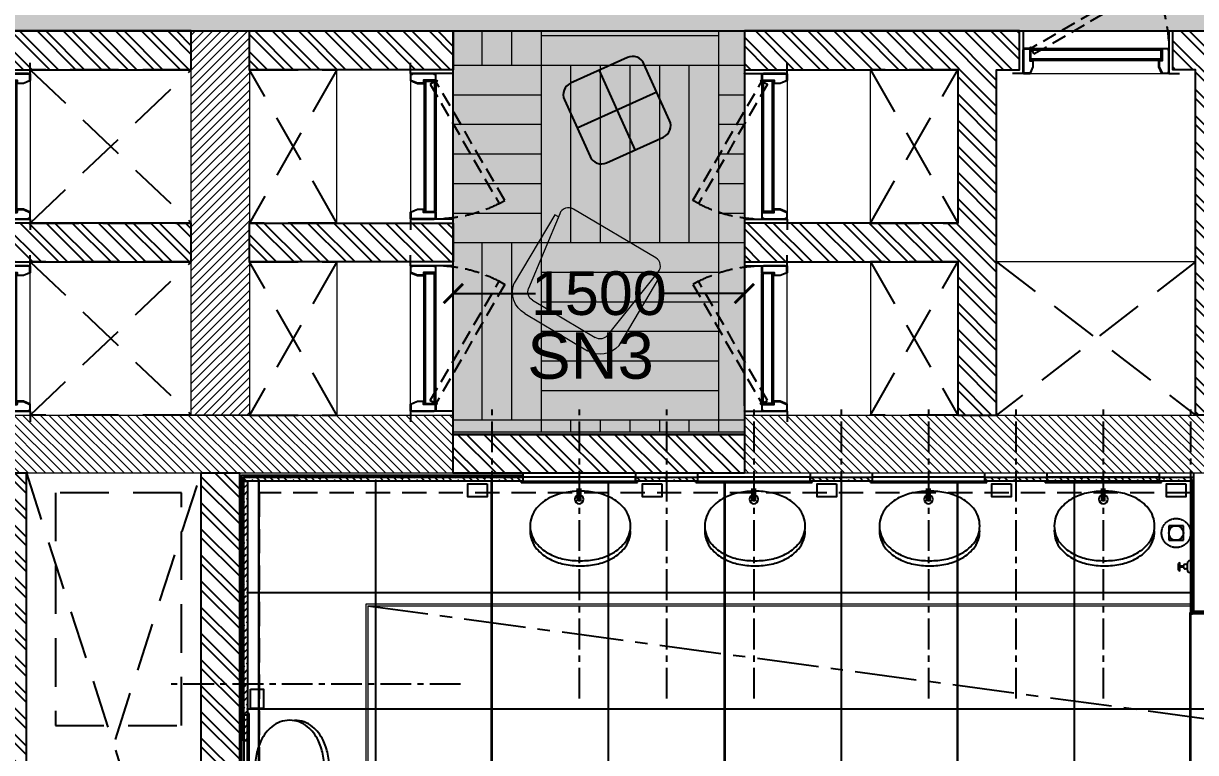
# Model space of a CAD drawing. Header units: millimetres. Extents: x 263321 to 2483465, y 33647 to 614421.
# Drawn here: x 2366257 to 2372297, y 405862 to 409621 of the extents above; entities that cross this region are included whole.
import ezdxf

# ---------------------------------------------------------------- set-up
doc = ezdxf.new("R2010")
doc.units = ezdxf.units.MM
doc.header["$PDMODE"] = 3
doc.linetypes.add('CENTER', pattern=[50.8, 31.75, -6.35, 6.35, -6.35])
doc.linetypes.add('HIDDEN', pattern=[0.375, 0.25, -0.125])
for name, color, linetype, lineweight in [('A- Loose furniture', 11, 'Continuous', 5), ('A-FURN-LOOSE', 24, 'Continuous', 18), ('A-PLAN-COLUMN', 3, 'Continuous', 0), ('A-PLAN-RCC-HATCH', 8, 'Continuous', 13), ('A-PLAN-THIN', 251, 'Continuous', 15), ('TOA-FL-CPT-1', 8, 'Continuous', 5), ('TOA-FL-TILE-4', 8, 'Continuous', 5)]:
    doc.layers.add(name, color=color, linetype=linetype, lineweight=lineweight)
for name, color, linetype in [('A-PLAN-CL', 8, 'CENTER'), ('A-PLAN-DOOR', 7, 'Continuous'), ('A-PLAN-GRANITE', 5, 'Continuous'), ('A-PLAN-HIDDEN', 1, 'HIDDEN'), ('A-PLAN-PLASTER', 67, 'Continuous'), ('A-PLAN-SANITARY FIXTURES', 35, 'Continuous'), ('A-PLAN-SLOPE', 250, 'Continuous'), ('A-PLAN-TILE', 32, 'Continuous'), ('A-PLAN-WALL', 6, 'Continuous'), ('A-PLAN-WALL HATCH', 8, 'Continuous'), ('CEILING TOA', 250, 'Continuous'), ('FIN WALL GRAPHIC', 10, 'Continuous'), ('FLOORING TOA', 7, 'Continuous'), ('I-FURN', 7, 'Continuous'), ('TOA-FC-MODULAR', 7, 'Continuous')]:
    doc.layers.add(name, color=color, linetype=linetype)
doc.styles.add('ARIAL', font='arial.ttf')
doc.styles.get("Standard").update_dxf_attribs({"font": 'arial.ttf'})
doc.styles.add('TEXT @ 150', font='arial.ttf', dxfattribs={"height": 225})
doc.dimstyles.new('DIM @ 150', dxfattribs={"dimtxt": 225, "dimasz": 100, "dimexe": 1, "dimexo": 0, "dimgap": 0.5, "dimtad": 0, "dimdec": 0, "dimzin": 0, "dimdsep": 46, "dimtxsty": 'TEXT @ 150', "dimblk": 'ARCHTICK', "dimcen": -2, "dimclrd": 8, "dimclre": 8, "dimclrt": 256, "dimadec": 0, "dimazin": 0, "dimtfac": 1, "dimtdec": 0, "dimtofl": 0, "dimtmove": 0, "dimatfit": 3, "dimldrblk": 'OPEN90', "dimfxl": 1, "dimtolj": 1, "dimtzin": 0, "dimlwd": -1, "dimlwe": -1, "dimarcsym": 0})
doc.dimstyles.new('DIM40', dxfattribs={"dimtxt": 80, "dimasz": 20, "dimexe": 30, "dimexo": 25, "dimgap": 20, "dimtad": 1, "dimdec": 0, "dimzin": 0, "dimdsep": 46, "dimtxsty": 'Standard', "dimblk1": 'DOT', "dimblk2": 'DOT', "dimsah": 1, "dimcen": 0.09, "dimclrd": 1, "dimclre": 1, "dimclrt": 2, "dimadec": 0, "dimazin": 0, "dimtfac": 1, "dimtdec": 0, "dimtofl": 0, "dimtmove": 0, "dimatfit": 0, "dimldrblk": 'DOT', "dimfxl": 1, "dimtolj": 1, "dimtzin": 0, "dimarcsym": 0})
pattern_1 = [(135, (-199887.5, -305320), (-67.35192, -67.35192), []), (135, (-199887.5, -305275.1), (-67.35192, -67.35192), [])]

# ---------------------------------------------------------------- blocks, each defined once
blk = doc.blocks.new('FT')
at = {"layer": 'A-PLAN-SANITARY FIXTURES'}
for p, q in [((37.5, 37.5), (-37.5, 37.5)), ((-37.5, 37.5), (-37.5, -37.5)), ((37.5, -37.5), (37.5, 37.5)), ((-37.5, -37.5), (37.5, -37.5))]:
    blk.add_line(p, q, dxfattribs=at)
at = {"layer": 'A-PLAN-SANITARY FIXTURES', "color": 1, "linetype": 'HIDDEN'}
blk.add_circle((0, 0), 75, dxfattribs=at)
at = {"layer": 'A-PLAN-SANITARY FIXTURES'}
blk.add_circle((0, 0), 37.5, dxfattribs=at)
blk = doc.blocks.new('A$C086B7908')
at = {"layer": 'A-PLAN-SANITARY FIXTURES'}
for p, q in [((0, 30), (4.8, 30)), ((0, -30), (0, 30)), ((16.8, 18), (16.8, -18)), ((16.8, 12), (26.4, 12)), ((38.1, 2.4), (55.7, 2.4)), ((38.4, 0), (38.4, 0)), ((55.7, 18.5), (55.7, -14.9)), ((62.9, 18.5), (62.9, -14.9)), ((4.8, -30), (0, -30)), ((26.4, -12), (16.8, -12)), ((38.1, -2.4), (55.7, -2.4))]:
    blk.add_line(p, q, dxfattribs=at)
for centre, radius, start, end in [((4.8, 18), 12, 0, 90), ((26.4, 0), 12, 0, 90), ((26.4, 0), 12, 270, 0), ((59.3, 18.5), 3.6, 0, 180), ((4.8, -18), 12, 270, 0), ((59.3, -14.9), 3.6, 180, 0)]:
    blk.add_arc(centre, radius, start, end, dxfattribs=at)
blk = doc.blocks.new('A$C01672F36')
at = {"layer": 'A-PLAN-SANITARY FIXTURES'}
for p, q in [((332.3, 260.9), (398.3, 260.9)), ((332.3, 244.4), (398.3, 244.4))]:
    blk.add_line(p, q, dxfattribs=at)
at = {"layer": 'A-PLAN-SANITARY FIXTURES', "extrusion": (0, 0, -1)}
for centre, major_axis, start_param, end_param in [((225.3, 319.2), (151.5, 151.5), 4.387986, 4.802685), ((251.1, 319.2), (-151.5, 151.5), 5.958782, 6.373481), ((179.5, 374.1), (100.9, 100.9), 4.802685, 5.497787), ((205.4, 374.1), (100.9, 100.9), 4.802685, 5.497787), ((205.4, 374.1), (-100.9, 100.9), 0.785398, 1.4805), ((159.6, 319.2), (151.5, 151.5), 6.192889, 6.607589), ((299, 282.6), (209.7, 209.7), 4.129895, 4.387986), ((324.9, 282.6), (209.7, 209.7), 4.129895, 4.387986), ((85.8, 282.6), (-209.7, 209.7), 1.8952, 2.153291), ((416.4, 258.4), (294.5, 294.5), 3.926991, 4.129895), ((442.3, 258.4), (-294.5, 294.5), 5.497787, 5.700691), ((-31.6, 258.4), (294.5, 294.5), 0.582494, 0.785398), ((416.4, 258.4), (-294.5, 294.5), 5.294883, 5.497787), ((442.3, 258.4), (294.5, 294.5), 3.724087, 3.926991), ((-31.6, 258.4), (294.5, 294.5), 0.785398, 0.988302), ((299, 234.3), (209.7, 209.7), 3.465996, 3.724087), ((324.9, 234.3), (-209.7, 209.7), 5.036792, 5.294883), ((85.8, 234.3), (209.7, 209.7), 0.988302, 1.246393), ((225.3, 197.6), (151.5, 151.5), 3.051297, 3.465996), ((251.1, 197.6), (151.5, 151.5), 3.051297, 3.465996), ((159.6, 197.6), (-151.5, 151.5), 2.817189, 3.231889), ((179.5, 142.7), (100.9, 100.9), 2.356194, 3.051297), ((205.4, 142.7), (100.9, 100.9), 2.356194, 3.051297), ((179.5, 142.7), (-100.9, 100.9), 3.836216, 3.926991), ((205.4, 142.7), (-100.9, 100.9), 3.231889, 3.926991)]:
    blk.add_ellipse(centre, major_axis=major_axis, ratio=1, start_param=start_param, end_param=end_param, dxfattribs=at)
at = {"layer": 'A-PLAN-SANITARY FIXTURES'}
blk.add_ellipse((342.6, 252.7), major_axis=(-16, 16), ratio=1, dxfattribs=at)
blk = doc.blocks.new('MIR')
at = {"layer": 'A-PLAN-SANITARY FIXTURES'}
for p, q in [((-8, 590), (-48, 590)), ((-28, 10), (-28, 590)), ((-8, 10), (-48, 10))]:
    blk.add_line(p, q, dxfattribs=at)
at = {"layer": 'A-PLAN-SANITARY FIXTURES', "color": 86, "ltscale": 3}
for p, q in [((0, 600), (-8, 600)), ((-8, 600), (-8, 0)), ((0, 600), (0, 0)), ((0, 0), (-8, 0))]:
    blk.add_line(p, q, dxfattribs=at)
blk = doc.blocks.new('_DOT')
at = {"color": 0, "linetype": 'ByBlock'}
blk.add_line((-0.5, 0), (-1, 0), dxfattribs=at)
at = {"color": 0, "linetype": 'ByBlock', "const_width": 0.5}
blk.add_lwpolyline([(-0.25, 0, 1), (0.25, 0, 1)], format="xyb", close=True, dxfattribs=at)
blk = doc.blocks.new('A$C3F28102C')
at = {"layer": 'A-PLAN-DOOR'}
h = blk.add_hatch(dxfattribs=at)
h.set_pattern_fill('ANSI31', color=256, style=0)
h.set_pattern_definition([(315, (-1529.3283, 1000.1135), (-0.44194174, -0.44194174), [])])
h.paths.add_polyline_path([(1.3, -14.9), (0, -14.9), (0, 0), (1.3, 0)])
h.paths.add_polyline_path([(1.3, 0.2), (1.3, 0), (0, 0), (0, 1.1, 0.115729)])
h.paths.add_polyline_path([(4.9, -14.9), (3.6, -14.9), (3.6, 0), (4.9, 0)])
h.paths.add_polyline_path([(4.9, 0), (3.6, 0), (3.6, 0.2, 0.115729), (4.9, 1.1)])
at = {"layer": 'A-PLAN-DOOR', "color": 2}
for points in [[(1.3, 0.2), (1.3, -14.9), (0, -14.9), (0, 1.1)], [(3.6, 0.2), (3.6, -14.9), (4.9, -14.9), (4.9, 1.1)]]:
    blk.add_lwpolyline(points, dxfattribs=at)
for radius in [3.42, 2.42]:
    blk.add_circle((2.5, 3.4), radius, dxfattribs=at)
blk = doc.blocks.new('shaft door 750')
at = {"layer": 'A-PLAN-DOOR'}
for p, q in [((335.5, 59.8), (-335.5, 59.8)), ((-335.5, 0), (-335.5, 59.8)), ((335.5, 53.4), (-335.5, 53.4)), ((335.5, 6.5), (-335.5, 6.5)), ((335.5, 0), (-335.5, 0)), ((335.5, 0), (335.5, 59.8)), ((-374, -69.8), (-374, -64.8)), ((-374, -64.8), (-374, -69.8))]:
    blk.add_line(p, q, dxfattribs=at)
at = {"layer": 'A-PLAN-DOOR', "linetype": 'HIDDEN', "ltscale": 300}
blk.add_lwpolyline([(336.8, 59.8), (320.3, 31.3), (-295.2, 386.7), (-278.8, 415.2)], close=True, dxfattribs=at)
at = {"layer": 'A-PLAN-DOOR'}
for points in [[(-375, 150), (-375, 150), (-375, -70), (-430, -70)], [(375, 150.2), (375, 150.2), (375, -70), (430, -70)]]:
    blk.add_lwpolyline(points, dxfattribs=at)
for points in [[(-375, 51.9), (-374, 51.9), (-374, -61.8), (-375, -61.8)], [(-372.5, 58.3), (-340.6, 58.3), (-340.6, -3.5), (-325.6, -3.5), (-325.6, -34.7), (-340.2, -68.3), (-372.5, -68.3), (-372.5, -59.8), (-374, -59.8), (-374, -61.8), (-374, -69.8), (-339.1, -69.8), (-324.1, -34.9), (-324.1, -2), (-339.1, -2), (-339.1, 59.8), (-374, 59.8), (-374, 49.9), (-372.5, 49.9)], [(372.5, 58.3), (340.6, 58.3), (340.6, -3.5), (325.6, -3.5), (325.6, -34.7), (340.2, -68.3), (372.5, -68.3), (372.5, -59.8), (374, -59.8), (374, -61.8), (374, -69.8), (339.1, -69.8), (324.1, -34.9), (324.1, -2), (339.1, -2), (339.1, 59.8), (374, 59.8), (374, 49.9), (372.5, 49.9)], [(375, 51.9), (374, 51.9), (374, -61.8), (375, -61.8)]]:
    blk.add_lwpolyline(points, close=True, dxfattribs=at)
at = {"layer": 'A-PLAN-DOOR', "linetype": 'HIDDEN', "ltscale": 300}
blk.add_arc((337.6, 59.8), 711.6, 152.68066, 180, dxfattribs=at)
at = {"layer": 'A-PLAN-THIN'}
for p, q in [((395, 150), (-395, 150)), ((375, -70), (-375, -70))]:
    blk.add_line(p, q, dxfattribs=at)
at = {"layer": 'A-PLAN-DOOR', "xscale": -0.9973404255317604, "yscale": 0.9973404255317604, "zscale": 0.9973404255317604}
blk.add_blockref('A$C3F28102C', (339.1, 59.8), dxfattribs=at)
blk = doc.blocks.new("Service Shafts'")
at = {"layer": 'A-PLAN-RCC-HATCH'}
h = blk.add_hatch(dxfattribs=at)
h.set_pattern_fill('ANSI31', color=256, scale=10, angle=450, style=0)
h.set_pattern_definition([(225, (-188468.268, 401354.716), (-22.4506403, 22.4506403), [])])
h.paths.add_polyline_path([(-4662.5, 1080), (-4362.5, 1080), (-4362.5, -900), (-4662.5, -900)])
at = {"layer": 'A-PLAN-WALL HATCH'}
h = blk.add_hatch(dxfattribs=at)
h.set_pattern_fill('ANSI32', color=256, scale=10, angle=90, style=0)
h.set_pattern_definition(pattern_1)
h.paths.add_polyline_path([(-5712.5, 880), (-4662.5, 880), (-4662.5, 1080), (-5712.5, 1080)])
h = blk.add_hatch(dxfattribs=at)
h.set_pattern_fill('ANSI32', color=256, scale=10, angle=90, style=0)
h.set_pattern_definition(pattern_1)
h.paths.add_polyline_path([(-3312.5, 880), (-4362.5, 880), (-4362.5, 1080), (-3312.5, 1080)])
h = blk.add_hatch(dxfattribs=at)
h.set_pattern_fill('ANSI32', color=256, scale=10, angle=90, style=0)
h.set_pattern_definition([(135, (-199687.5, -305320), (-67.35192, -67.35192), []), (135, (-199687.5, -305275.1), (-67.35192, -67.35192), [])])
h.paths.add_polyline_path([(-395, 1080), (-1812.5, 1080), (-1812.5, 880), (-712.5, 880), (-712.5, 90), (-1812.5, 90), (-1812.5, -110), (-712.5, -110), (-712.5, -900), (-512.5, -900), (-512.5, 880), (-395, 880)])
h = blk.add_hatch(dxfattribs=at)
h.set_pattern_fill('ANSI32', color=256, scale=10, angle=90, style=0)
h.set_pattern_definition([(135, (-199687.5, -313771.83), (-67.35192, -67.35192), []), (135, (-199687.5, -313726.92), (-67.35192, -67.35192), [])])
h.paths.add_polyline_path([(512.5, -900), (512.5, 880), (395, 880), (395, 1080), (1812.5, 1080), (1812.5, 880), (712.5, 880), (712.5, 90), (1812.5, 90), (1812.5, -110), (712.5, -110), (712.5, -900)])
h = blk.add_hatch(dxfattribs=at)
h.set_pattern_fill('ANSI32', color=256, scale=10, angle=90, style=0)
h.set_pattern_definition(pattern_1)
h.paths.add_polyline_path([(-5712.5, -110), (-4662.5, -110), (-4662.5, 90), (-5712.5, 90)])
h = blk.add_hatch(dxfattribs=at)
h.set_pattern_fill('ANSI32', color=256, scale=10, angle=90, style=0)
h.set_pattern_definition(pattern_1)
h.paths.add_polyline_path([(-3312.5, -110), (-4362.5, -110), (-4362.5, 90), (-3312.5, 90)])
at = {"layer": 'A-PLAN-COLUMN'}
blk.add_lwpolyline([(-4662.5, 1080), (-4362.5, 1080), (-4362.5, -900), (-4662.5, -900)], close=True, dxfattribs=at)
at = {"layer": 'A-PLAN-HIDDEN', "ltscale": 1000}
for points in [[(-5492.5, 90), (-4662.5, 880), (-5492.5, 880), (-4662.5, 90), (-5492.5, 90), (-4662.5, 90)], [(-3912.5, 90), (-4362.5, 880), (-3912.5, 880), (-4362.5, 90), (-3912.5, 90), (-4362.5, 90)], [(-1162.5, 90), (-712.5, 880), (-1162.5, 880), (-712.5, 90), (-1162.5, 90), (-712.5, 90)], [(-5492.5, -110), (-4662.5, -900), (-5492.5, -900), (-4662.5, -110), (-5492.5, -110), (-4662.5, -110)], [(-3912.5, -110), (-4362.5, -900), (-3912.5, -900), (-4362.5, -110), (-3912.5, -110), (-4362.5, -110)], [(-1162.5, -110), (-712.5, -900), (-1162.5, -900), (-712.5, -110), (-1162.5, -110), (-712.5, -110)], [(-512.5, -900), (-512.5, -110), (512.5, -900), (512.5, -110), (-512.5, -900)]]:
    blk.add_lwpolyline(points, dxfattribs=at)
at = {"layer": 'A-PLAN-THIN'}
for p, q in [((-3912.5, 90), (-3912.5, 880)), ((-1162.5, 90), (-1162.5, 880)), ((-3912.5, -110), (-3912.5, -900)), ((-1162.5, -110), (-1162.5, -900)), ((512.5, -110), (-512.5, -110))]:
    blk.add_line(p, q, dxfattribs=at)
at = {"layer": 'A-PLAN-WALL'}
for points in [[(-5712.5, 880), (-4662.5, 880), (-4662.5, 1080), (-5712.5, 1080)], [(-3312.5, 880), (-4362.5, 880), (-4362.5, 1080), (-3312.5, 1080)], [(-5712.5, -110), (-4662.5, -110), (-4662.5, 90), (-5712.5, 90)], [(-3312.5, -110), (-4362.5, -110), (-4362.5, 90), (-3312.5, 90)]]:
    blk.add_lwpolyline(points, close=True, dxfattribs=at)
for points in [[(-395, 1080), (-1812.5, 1080), (-1812.5, 880), (-712.5, 880), (-712.5, 90), (-1812.5, 90), (-1812.5, -110), (-1812.5, -110), (-1812.5, -110), (-712.5, -110), (-712.5, -900), (-712.5, -900), (-712.5, -900), (-712.5, -900), (-712.5, -900), (-512.5, -900), (-512.5, 880), (-395, 880), (-395, 1080)], [(512.5, -900), (512.5, 880), (395, 880), (395, 880), (395, 880), (395, 1080), (1812.5, 1080), (1812.5, 880), (712.5, 880), (712.5, 90), (1812.5, 90), (1812.5, -110), (1812.5, -110), (1812.5, -110), (712.5, -110), (712.5, -900), (712.5, -900), (712.5, -900), (712.5, -900), (712.5, -900), (512.5, -900)]]:
    blk.add_lwpolyline(points, dxfattribs=at)
at = {"layer": 'A-PLAN-DOOR', "xscale": -1}
blk.add_blockref('shaft door 750', (0, 930, 0), dxfattribs=at)
at = {"layer": 'A-PLAN-DOOR'}
for p, rotation in [((-5562.5, 485), 90), ((-1662.5, 485), 90), ((-3462.5, -505), 270)]:
    blk.add_blockref('shaft door 750', p, dxfattribs=dict(at, rotation=rotation))
at = {"layer": 'A-PLAN-DOOR', "extrusion": (-4.04354e-14, -1.64083e-28, -1), "zscale": -1, "rotation": 90}
blk.add_blockref('shaft door 750', (3462.5, 485), dxfattribs=at)
at = {"layer": 'A-PLAN-DOOR', "extrusion": (4.04354e-14, 1.57772e-28, -1), "zscale": -1, "rotation": 270}
for p in [(5562.5, -505), (1662.5, -505)]:
    blk.add_blockref('shaft door 750', p, dxfattribs=at)
blk = doc.blocks.new('_ArchTick')
at = {"color": 0, "linetype": 'ByBlock', "const_width": 0.15}
blk.add_lwpolyline([(-0.5, -0.5), (0.5, 0.5)], dxfattribs=at)
blk = doc.blocks.new('*D371')
at = {"layer": 'Defpoints', "color": 0, "transparency": 16777216}
for p in [(2368471.8, 408229), (2368471.8, 407649), (2369971.8, 407649)]:
    blk.add_point(p, dxfattribs=at)
at = {"layer": 'FIN WALL GRAPHIC', "color": 8, "linetype": 'HIDDEN', "transparency": 16777216}
for p, q in [((2368471.8, 407649), (2368471.8, 408230)), ((2368471.8, 408229), (2368896.3, 408229)), ((2369971.8, 408229), (2369547.3, 408229)), ((2369971.8, 407649), (2369971.8, 408230))]:
    blk.add_line(p, q, dxfattribs=at)
at = {"layer": 'FIN WALL GRAPHIC', "color": 8, "linetype": 'ByBlock', "transparency": 16777216, "xscale": 100, "yscale": 100, "zscale": 100, "rotation": 180}
blk.add_blockref('_ArchTick', (2368471.8, 408229), dxfattribs=at)
at = {"layer": 'FIN WALL GRAPHIC', "color": 8, "linetype": 'ByBlock', "transparency": 16777216, "xscale": 100, "yscale": 100, "zscale": 100}
blk.add_blockref('_ArchTick', (2369971.8, 408229), dxfattribs=at)
at = {"layer": 'FIN WALL GRAPHIC', "transparency": 16777216, "insert": (2369221.8, 408229), "char_height": 225, "attachment_point": 5, "style": 'TEXT @ 150'}
blk.add_mtext('\\A1;1500', dxfattribs=at)
blk = doc.blocks.new('_Open90')
at = {"color": 0, "linetype": 'ByBlock'}
for p, q in [((0, 0), (-1, 0)), ((-0.5, 0.5), (0, 0)), ((0, 0), (-0.5, -0.5))]:
    blk.add_line(p, q, dxfattribs=at)
blk = doc.blocks.new('Furniture 61 - Furniture 19_1-206-Level 1')
at = {"layer": 'I-FURN', "linetype": 'Continuous'}
for p, q in [((-280.17, 488.8), (-264.32, 502.58)), ((-265.36, 487.76), (-279.14, 503.61))]:
    blk.add_line(p, q, dxfattribs=at)
at = {"layer": 'I-FURN', "ltscale": 0.005}
blk.add_lwpolyline([(-269.25, 508.24, 0.414214), (-273.48, 508.53), (-284.8, 498.69, 0.414214), (-285.09, 494.46), (-275.25, 483.14, 0.414214), (-271.02, 482.84), (-259.7, 492.68, 0.414214), (-259.4, 496.92)], format="xyb", close=True, dxfattribs=at)
blk = doc.blocks.new('BAYCH')
at = {"layer": 'A-FURN-LOOSE', "color": 153, "ltscale": 0.95}
for p, q in [((38347006.5, -237000.7), (38347006.5, -236619)), ((38347086.7, -237000.7), (38347086.7, -236619))]:
    blk.add_line(p, q, dxfattribs=at)
for points in [[(38347114.8, -236490.7), (38347531.5, -236491.3, -0.464525), (38347531.5, -236491.3), (38347531.5, -236513.4)], [(38347128.3, -236569.7), (38347548.1, -236510.6, -0.464525), (38347606.5, -236559.9), (38347606.5, -237059.9, -0.464525), (38347548.1, -237109.2), (38347128.3, -237050)], [(38347531.5, -237106.3), (38347531.5, -237128.5, -0.464525), (38347531.5, -237128.5), (38347114.8, -237129.1)]]:
    blk.add_lwpolyline(points, format="xyb", dxfattribs=at)
for centre, radius, start, end in [((38347136.7, -236619), 130.2, 99.66428, 180), ((38347136.7, -236619), 50, 99.66428, 180), ((38347136.7, -237000.7), 130.2, 180, 260.33572), ((38347136.7, -237000.7), 50, 180, 260.33572)]:
    blk.add_arc(centre, radius, start, end, dxfattribs=at)
blk = doc.blocks.new('Rest Room-1.01')
at = {"layer": 'A-PLAN-GRANITE'}
h = blk.add_hatch(dxfattribs=at)
h.set_pattern_fill('ANSI33', color=256, scale=200, angle=261.24321, style=0)
h.set_pattern_definition([(315, (30330.7, -11117.126), (-35.35534, -35.35534), []), (315, (30366.056, -11117.126), (-35.35534, -35.35534), [25, -12.5])])
h.paths.add_polyline_path([(-2247.6, 1818), (-2247.6, 1798), (-3686.6, 1798), (-3686.6, 1818)])
h = blk.add_hatch(dxfattribs=at)
h.set_pattern_fill('ANSI33', color=256, scale=200, angle=261.24321, style=0)
h.set_pattern_definition([(315, (31230.7, -11117.126), (-35.35534, -35.35534), []), (315, (31266.056, -11117.126), (-35.35534, -35.35534), [25, -12.5])])
h.paths.add_polyline_path([(-1347.6, 1818), (-1347.6, 1798), (-1667.6, 1798), (-1667.6, 1818)])
h = blk.add_hatch(dxfattribs=at)
h.set_pattern_fill('ANSI33', color=256, scale=200, angle=261.24321, style=0)
h.set_pattern_definition([(315, (32130.7, -11117.126), (-35.35534, -35.35534), []), (315, (32166.056, -11117.126), (-35.35534, -35.35534), [25, -12.5])])
h.paths.add_polyline_path([(-447.6, 1818), (-447.6, 1798), (-767.6, 1798), (-767.6, 1818)])
h = blk.add_hatch(dxfattribs=at)
h.set_pattern_fill('ANSI33', color=256, scale=200, angle=261.24321, style=0)
h.set_pattern_definition([(315, (34043.7, -11117.126), (-35.35534, -35.35534), []), (315, (34079.056, -11117.126), (-35.35534, -35.35534), [25, -12.5])])
h.paths.add_polyline_path([(1208.4, 1818), (1208.4, 1798), (133.4, 1798), (133.4, 1818)])
h = blk.add_hatch(dxfattribs=at)
h.set_pattern_fill('ANSI33', color=256, scale=200, angle=171.24321, style=0)
h.set_pattern_definition([(45, (9248.58, 33187.84), (35.35534, -35.35534), []), (45, (9248.58, 33223.197), (35.35534, -35.35534), [25, -12.5])])
h.paths.add_polyline_path([(-3686.6, 1798), (-3666.6, 1798), (-3666.6, 458.7), (-3686.6, 458.7)])
at = {"layer": 'A-PLAN-RCC-HATCH'}
h = blk.add_hatch(dxfattribs=at)
h.set_pattern_fill('ANSI31', color=256, scale=10, angle=90, style=0)
h.set_pattern_definition([(135, (-207808.61, -302281.95), (-22.4506403, -22.4506403), [])])
h.paths.add_polyline_path([(-5006.6, 2138), (-2606.6, 2138), (-2606.6, 1838), (-5006.6, 1838)])
h = blk.add_hatch(dxfattribs=at)
h.set_pattern_fill('ANSI31', color=256, scale=10, angle=90, style=0)
h.set_pattern_definition([(135, (-203063.254, -302281.95), (-22.4506403, -22.4506403), [])])
h.paths.add_polyline_path([(-1106.6, 2138), (2518.4, 2138), (2518.4, 1838), (-1106.6, 1838)])
at = {"layer": 'A-PLAN-WALL HATCH'}
h = blk.add_hatch(dxfattribs=at)
h.set_pattern_fill('ANSI32', color=256, scale=10, angle=-180, style=0)
h.set_pattern_definition([(315, (-200056.59, 301508.05), (-67.35192, -67.35192), []), (315, (-200011.69, 301508.05), (-67.35192, -67.35192), [])])
h.paths.add_polyline_path([(-1106.6, 1838), (-2606.6, 1838), (-2606.6, 2038), (-1106.6, 2038)])
h = blk.add_hatch(dxfattribs=at)
h.set_pattern_fill('ANSI32', color=256, scale=10, style=0)
h.set_pattern_definition([(315, (-199381.59, 295208.05), (-67.35192, -67.35192), []), (315, (-199336.69, 295208.05), (-67.35192, -67.35192), [])])
h.paths.add_polyline_path([(-3906.6, 1838), (-3906.6, -962), (-4806.6, -962), (-4806.6, 1838), (-5006.6, 1838), (-5006.6, -1361.9), (-4806.6, -1361.9), (-4806.6, -1162), (-3046.6, -1162), (-3046.6, -1062), (-3706.6, -1062), (-3706.6, 664.8), (-3706.6, 664.8), (-3706.6, 824.8), (-3706.6, 824.8), (-3706.6, 1838)])
at = {"layer": 'A-PLAN-CL', "linetype": 'CENTER', "ltscale": 5}
for p, q in [((-2406.6, 676.3), (-2406.6, 2167.6)), ((-1956.6, 676.3), (-1956.6, 2167.6)), ((-1506.6, 676.3), (-1506.6, 2167.6)), ((-1056.6, 676.3), (-1056.6, 2167.6)), ((-606.6, 676.3), (-606.6, 2167.6)), ((-156.6, 676.3), (-156.6, 2167.6)), ((293.4, 676.3), (293.4, 2167.6)), ((743.4, 676.3), (743.4, 2167.6)), ((1193.4, 676.3), (1193.4, 2167.6)), ((-2569.3, 750.5, 0), (-4060.6, 750.5, 0))]:
    blk.add_line(p, q, dxfattribs=at)
at = {"layer": 'A-PLAN-COLUMN', "elevation": 0}
for points in [[(-5006.6, 2138), (-2606.6, 2138), (-2606.6, 1838), (-5006.6, 1838)], [(-1106.6, 2138), (2518.4, 2138), (2518.4, 1838), (-1106.6, 1838)]]:
    blk.add_lwpolyline(points, close=True, dxfattribs=at)
at = {"layer": 'A-PLAN-GRANITE', "lineweight": -3, "ltscale": 3, "elevation": 0}
for points in [[(-2247.6, 1818), (-2247.6, 1798), (-3686.6, 1798), (-3686.6, 1818)], [(-1347.6, 1818), (-1347.6, 1798), (-1667.6, 1798), (-1667.6, 1818)], [(-447.6, 1818), (-447.6, 1798), (-767.6, 1798), (-767.6, 1818)], [(1208.4, 1818), (1208.4, 1798), (133.4, 1798), (133.4, 1818)], [(-3686.6, 1798), (-3666.6, 1798), (-3666.6, 458.7), (-3686.6, 458.7)]]:
    blk.add_lwpolyline(points, close=True, dxfattribs=at)
at = {"layer": 'A-PLAN-HIDDEN', "ltscale": 1000}
for p, q in [((-4806.6, 1838), (-3906.6, -962)), ((-4806.6, -962), (-3906.6, 1838))]:
    blk.add_line(p, q, dxfattribs=at)
at = {"layer": 'A-PLAN-HIDDEN', "ltscale": 1000, "elevation": 0}
blk.add_lwpolyline([(-4656.6, 538), (-4006.6, 538), (-4006.6, 1738), (-4656.6, 1738)], close=True, dxfattribs=at)
at = {"layer": 'A-PLAN-HIDDEN', "ltscale": 500, "elevation": 0}
blk.add_lwpolyline([(1193.4, 1738), (-3606.6, 1738), (-3606.6, -1062)], dxfattribs=at)
at = {"layer": 'A-PLAN-PLASTER', "elevation": 0}
for points in [[(-3696.6, -1052), (-3696.6, 1828), (-2246.6, 1828)], [(1208.4, 1838), (1208.4, 1128), (1328.4, 1128), (1328.4, 1728), (5108.4, 1728), (5108.4, -2392), (-946.6, -2392), (-946.6, -742), (-1166.6, -742), (-1166.6, -967.7)]]:
    blk.add_lwpolyline(points, dxfattribs=at)
at = {"layer": 'A-PLAN-SANITARY FIXTURES', "color": 35, "elevation": 0}
for points in [[(-2431.6, 1783), (-2431.6, 1716), (-2531.6, 1716), (-2531.6, 1783)], [(-1531.6, 1783), (-1531.6, 1716), (-1631.6, 1716), (-1631.6, 1783)], [(-631.6, 1783), (-631.6, 1716), (-731.6, 1716), (-731.6, 1783)], [(268.4, 1783), (268.4, 1716), (168.4, 1716), (168.4, 1783)], [(1168.4, 1783), (1168.4, 1716), (1068.4, 1716), (1068.4, 1783)], [(-3651.6, 725.5), (-3584.6, 725.5), (-3584.6, 625.5), (-3651.6, 625.5)]]:
    blk.add_lwpolyline(points, close=True, dxfattribs=at)
at = {"layer": 'A-PLAN-THIN'}
for p, q in [((1193.4, 1163), (-3056.6, 1163)), ((-3056.6, 1163), (-3056.6, -1062)), ((1193.4, 1153), (-3046.6, 1153)), ((-3046.6, 1153), (-3046.6, -1062))]:
    blk.add_line(p, q, dxfattribs=at)
at = {"layer": 'A-PLAN-TILE', "elevation": 0}
for points in [[(1201.4, 1798), (1201.4, 1123), (1193.4, 1123), (1193.4, 1798), (1201.4, 1798)], [(1203.4, 1121), (1333.4, 1121), (1333.4, 1113), (1203.4, 1113), (1203.4, 1121)]]:
    blk.add_lwpolyline(points, dxfattribs=at)
at = {"layer": 'A-PLAN-TILE', "color": 8, "elevation": 0}
blk.add_lwpolyline([(1193.9, 1123), (1193.4, 1123, 0.414214), (1203.4, 1113), (1203.4, 1158), (1201.9, 1158), (1201.9, 1115.3, -0.261434), (1193.9, 1123)], format="xyb", dxfattribs=at)
at = {"layer": 'A-PLAN-WALL', "elevation": 0}
for points in [[(-1106.6, 1838), (-2606.6, 1838), (-2606.6, 2038), (-1106.6, 2038), (-1106.6, 1838)], [(-3906.6, 1838), (-3906.6, -962), (-4806.6, -962), (-4806.6, 1838), (-5006.6, 1838), (-5006.6, -1361.9), (-4806.6, -1361.9), (-4806.6, -1162), (-3046.6, -1162), (-3046.6, -1062), (-3706.6, -1062), (-3706.6, 664.8), (-3706.6, 664.8), (-3706.6, 824.8), (-3706.6, 824.8), (-3706.6, 1838), (-3906.6, 1838)]]:
    blk.add_lwpolyline(points, dxfattribs=at)
at = {"layer": 'A-PLAN-SANITARY FIXTURES', "color": 35}
for name, p, xscale, rotation in [('MIR', (-1656.6, 1790), -1, 90), ('MIR', (-756.6, 1790), -1, 90), ('MIR', (143.4, 1790), -1, 90), ('MIR', (1043.4, 1790), -1, 90), ('A$C01672F36', (-2210.3, 1361.2), -0.9999999999999974, 269.9999268422732), ('A$C01672F36', (-1310.3, 1361.2), -0.9999999999999974, 269.9999268422732), ('A$C01672F36', (-410.3, 1361.2), -0.9999999999999974, 269.9999268422732), ('A$C01672F36', (490.7, 1361.2), -0.9999999999999974, 269.9999268422732), ('MIR', (-3658.6, 600.5), -1, 180), ('A$C01672F36', (-3244.3, 47.9, 0), -1, 359.9999268422707)]:
    blk.add_blockref(name, p, dxfattribs=dict(at, xscale=xscale, rotation=rotation))
at = {"layer": 'A-PLAN-SANITARY FIXTURES', "color": 35, "extrusion": (0, 0, -1), "xscale": -1, "zscale": -1, "rotation": 180}
for name, p in [('FT', (-1118.4, 1530.1)), ('A$C086B7908', (-1193.4, 1357.2))]:
    blk.add_blockref(name, p, dxfattribs=at)
at = {"layer": 'A-PLAN-SLOPE', "linetype": 'CENTER', "ltscale": 10}
blk.add_leader([(4813.4, 94.2, 0), (-3046.6, 1153, 0)], dimstyle='DIM40', override={"dimasz": 100, "dimclrd": 256}, dxfattribs=at)
blk = doc.blocks.new('CHOREE')
for name, p in [("Service Shafts'", (-27130.3, 4269.8)), ('Rest Room-1.01', (-27836.2, 1231.8, 0))]:
    blk.add_blockref(name, p)
blk = doc.blocks.new('BIG CHOORE')
blk.add_blockref('CHOREE', (-2408, -1909))

msp = doc.modelspace()

# ---------------------------------------------------------------- hatches: boundary and pattern name
at = {"layer": 'CEILING TOA', "true_color": 0xe67817}
h = msp.add_hatch(color=30, dxfattribs=at)
h.dxf.hatch_style = 1
h.paths.add_polyline_path([(2369971.795, 407502.052), (2368471.796, 407502.052), (2368471.796, 409582.052), (2369971.795, 409582.052)])
at = {"layer": 'TOA-FC-MODULAR'}
h = msp.add_hatch(dxfattribs=at)
h.set_pattern_fill('_USER', color=252, scale=600, angle=270, double=1, pattern_type=0)
h.set_pattern_definition([(270, (2366271.8, 403087.05), (600, -1e-13), []), (0, (2366271.8, 403087.05), (0, 600), [])])
edge = h.paths.add_edge_path()
edge.add_line((2366296.796, 404102.055), (2366296.796, 404277.052))
edge.add_line((2366296.796, 404277.052), (2368046.796, 404277.052))
edge.add_arc((2368046.796, 404287.052), 10, 270, 360)
edge.add_line((2368056.796, 404287.052), (2368056.796, 404417.052))
edge.add_arc((2368046.796, 404417.052), 10, 360, 450.0000003)
edge.add_line((2368046.796, 404427.052), (2367411.796, 404427.052))
edge.add_line((2367411.796, 404427.052), (2367411.796, 407262.052))
edge.add_line((2367411.796, 407262.052), (2372271.796, 407262.052))
edge.add_line((2372271.796, 407262.052), (2372272.046, 406587.052))
edge.add_arc((2372282.053, 406587.055), 10.007, 180.0212207, 268.5283304)
edge.add_line((2372281.796, 406577.052), (2372411.796, 406577.052))
edge.add_arc((2372411.796, 406587.052), 10, 270, 360.0000003)
edge.add_line((2372421.796, 406587.052), (2372421.796, 407177.052))
edge.add_line((2372421.796, 407177.052), (2376171.796, 407177.052))
edge.add_line((2376171.796, 407177.052), (2376171.796, 403237.05))
edge.add_line((2376171.796, 403237.05), (2370147.796, 403237.05))
edge.add_line((2370147.796, 403237.05), (2370147.796, 404727.052))
edge.add_arc((2370137.796, 404727.052), 10, 0, 90)
edge.add_line((2370137.796, 404737.052), (2369906.796, 404737.052))
edge.add_arc((2369906.796, 404727.052), 10, 90, 180)
edge.add_line((2369896.796, 404727.052), (2369896.796, 403087.052))
edge.add_line((2369896.796, 403087.052), (2369171.796, 403087.052))
edge.add_line((2369171.796, 403087.052), (2369171.796, 403727.052))
edge.add_arc((2369161.796, 403727.052), 10, 0, 90)
edge.add_line((2369161.796, 403737.052), (2369031.796, 403737.052))
edge.add_arc((2369031.796, 403727.052), 10, 90, 180)
edge.add_line((2369021.796, 403727.052), (2369021.796, 403087.052))
edge.add_line((2369021.796, 403087.052), (2366271.796, 403087.052))
edge.add_line((2366271.796, 403087.052), (2366271.779, 404102.055))
edge.add_line((2366271.779, 404102.055), (2366296.796, 404102.055))
at = {"layer": 'TOA-FL-CPT-1', "true_color": 0xc7c8ca}
h = msp.add_hatch(dxfattribs=at)
h.set_pattern_fill('AR-PARQ1', color=9, scale=3)
h.set_pattern_definition([(90, (90021.1, 24147), (-914.4, 914.4), [914.4, -914.4]), (90, (90173.5, 24147), (-914.4, 914.4), [914.4, -914.4]), (90, (90325.9, 24147), (-914.4, 914.4), [914.4, -914.4]), (90, (90478.3, 24147), (-914.4, 914.4), [914.4, -914.4]), (90, (90630.7, 24147), (-914.4, 914.4), [914.4, -914.4]), (90, (90783.1, 24147), (-914.4, 914.4), [914.4, -914.4]), (90, (90935.5, 24147), (-914.4, 914.4), [914.4, -914.4]), (0, (90021.1, 25061.4), (914.4, -914.4), [914.4, -914.4]), (0, (90021.1, 25213.8), (914.4, -914.4), [914.4, -914.4]), (0, (90021.1, 25366.2), (914.4, -914.4), [914.4, -914.4]), (0, (90021.1, 25518.6), (914.4, -914.4), [914.4, -914.4]), (0, (90021.1, 25671), (914.4, -914.4), [914.4, -914.4]), (0, (90021.1, 25823.4), (914.4, -914.4), [914.4, -914.4]), (0, (90021.1, 25975.8), (914.4, -914.4), [914.4, -914.4])])
edge = h.paths.add_edge_path()
edge.add_arc((2396128.727, -119195.432), 546828.493, 90.92532943, 95.29958843)
edge.add_line((2345621.769, 425295.567), (2345621.769, 409482.052))
edge.add_line((2345621.769, 409482.052), (2347129.201, 409481.857))
edge.add_arc((2347102.083, 408732.348), 750, 0, 87.9279004, ccw=False)
edge.add_line((2347852.083, 408732.348), (2347852.23, 389991.103))
edge.add_line((2347852.23, 389991.103), (2342396.706, 389991.103))
edge.add_line((2342396.706, 389991.103), (2342397.172, 380682.159))
edge.add_line((2342397.172, 380682.159), (2351396.796, 380682.159))
edge.add_line((2351396.796, 380682.159), (2351396.796, 379682.052))
edge.add_line((2351396.796, 379682.052), (2350496.796, 379682.052))
edge.add_line((2350496.796, 379682.052), (2350496.796, 377891.004))
edge.add_arc((2372893.597, 61240.666), 317441.417, 85.95303216, 94.04581501, ccw=False)
edge.add_line((2395296.77, 377890.553), (2395296.77, 379682.052))
edge.add_line((2395296.77, 379682.052), (2394396.796, 379682.052))
edge.add_line((2394396.796, 379682.052), (2394396.796, 380682.052))
edge.add_line((2394396.796, 380682.052), (2405177.531, 380682.052))
edge.add_line((2405177.531, 380682.052), (2405177.531, 389182.052))
edge.add_line((2405177.531, 389182.052), (2406496.796, 389182.052))
edge.add_line((2406496.796, 389182.052), (2406496.796, 383082.052))
edge.add_line((2406496.796, 383082.052), (2408136.796, 383082.052))
edge.add_line((2408136.796, 383082.052), (2408136.796, 389182.052))
edge.add_line((2408136.796, 389182.052), (2413779.159, 389181.861))
edge.add_line((2413779.159, 389181.861), (2414010.251, 390682.052))
edge.add_line((2414010.251, 390682.052), (2405396.796, 390682.052))
edge.add_line((2405396.796, 390682.052), (2405396.796, 411581.926))
edge.add_line((2405396.796, 411581.926), (2403146.796, 411581.926))
edge.add_arc((2403146.796, 411881.926), 300, 180, 270, ccw=False)
edge.add_line((2402846.796, 411881.926), (2402846.796, 413382.052))
edge.add_arc((2403146.796, 413382.052), 300, 90, 180, ccw=False)
edge.add_line((2403146.796, 413682.052), (2417553.202, 413682.052))
edge.add_line((2417553.202, 413682.052), (2417799.7, 415282.257))
edge.add_line((2417799.7, 415282.257), (2411837.001, 415281.729))
edge.add_line((2411837.001, 415281.729), (2411837.001, 417657.174))
edge.add_line((2411837.001, 417657.174), (2416421.528, 417657.174))
edge.add_line((2416421.528, 417657.174), (2416421.528, 418657.174))
edge.add_line((2416421.528, 418657.174), (2411836.796, 418657.174))
edge.add_line((2411836.796, 418657.174), (2411836.796, 421262.052))
edge.add_line((2411836.796, 421262.052), (2410296.796, 421262.052))
edge.add_line((2410296.796, 421262.052), (2410296.796, 415281.575))
edge.add_line((2410296.796, 415281.575), (2402846.796, 415281.575))
edge.add_line((2402846.796, 415281.575), (2402846.796, 424532.052))
edge.add_line((2402846.796, 424532.052), (2402846.796, 424581.286))
edge.add_line((2402846.796, 424581.286), (2395396.796, 424582.052))
edge.add_line((2395396.796, 424582.052), (2395396.796, 423682.052))
edge.add_line((2395396.796, 423682.052), (2394396.796, 423682.052))
edge.add_line((2394396.796, 423682.052), (2394396.796, 424581.86))
edge.add_line((2394396.796, 424581.86), (2387296.514, 424582.052))
edge.add_line((2387296.514, 424582.052), (2387297.806, 427561.749))
h.paths.add_polyline_path([(2357571.796, 409582.052), (2403896.373, 409582.052), (2403899.547, 394952.31), (2375096.795, 394783.782), (2375096.795, 396862.052), (2373596.796, 396864.771), (2373596.796, 394782.052), (2369971.795, 394800.838), (2370046.875, 396862.052), (2368385.069, 396703.686), (2368471.796, 394819.625), (2357571.796, 394782.052)], flags=16)
h.paths.add_polyline_path([(2363596.796, 414832.306), (2384296.459, 414782.218), (2384296.434, 411581.926), (2384538.462, 411581.927), (2384538.462, 409582.052), (2378653.494, 409582.052), (2378650.056, 411581.898), (2363596.796, 411631.98)], flags=16)
h.paths.add_polyline_path([(2392707.043, 411682.849), (2384396.821, 411683.632), (2384396.821, 414782.218), (2392707.043, 414781.434)], flags=16)
h.paths.add_polyline_path([(2400346.796, 422010.357), (2401546.802, 422010.357), (2401546.802, 416210.358), (2400346.796, 416210.358)], flags=16)
h.paths.add_polyline_path([(2349453.189, 392877.837), (2349451.159, 392879.273), (2349451.159, 390061.804), (2349453.189, 390060.368)], flags=16)
h.paths.add_polyline_path([(2379396.791, 389980.182), (2384396.796, 389980.182), (2384396.796, 392980.182), (2379396.791, 392980.182)], flags=16)
h = msp.add_hatch(dxfattribs=at)
h.set_pattern_fill('AR-PARQ1', color=9, scale=3)
h.set_pattern_definition([(90, (7944.1, -8476), (-914.4, 914.4), [914.4, -914.4]), (90, (8096.5, -8476), (-914.4, 914.4), [914.4, -914.4]), (90, (8248.9, -8476), (-914.4, 914.4), [914.4, -914.4]), (90, (8401.3, -8476), (-914.4, 914.4), [914.4, -914.4]), (90, (8553.7, -8476), (-914.4, 914.4), [914.4, -914.4]), (90, (8706.1, -8476), (-914.4, 914.4), [914.4, -914.4]), (90, (8858.5, -8476), (-914.4, 914.4), [914.4, -914.4]), (0, (7944.1, -7561.6), (914.4, -914.4), [914.4, -914.4]), (0, (7944.1, -7409.2), (914.4, -914.4), [914.4, -914.4]), (0, (7944.1, -7256.8), (914.4, -914.4), [914.4, -914.4]), (0, (7944.1, -7104.4), (914.4, -914.4), [914.4, -914.4]), (0, (7944.1, -6952), (914.4, -914.4), [914.4, -914.4]), (0, (7944.1, -6799.6), (914.4, -914.4), [914.4, -914.4]), (0, (7944.1, -6647.2), (914.4, -914.4), [914.4, -914.4])])
h.paths.add_polyline_path([(2368471.796, 409584.771), (2369971.795, 409584.771), (2369971.795, 407514.143), (2368471.796, 407514.143)])
at = {"layer": 'TOA-FL-TILE-4'}
h = msp.add_hatch(dxfattribs=at)
h.set_pattern_fill('_USER', color=253, scale=600, pattern_type=0)
h.set_pattern_definition([(0, (2366266.8, 403087.05), (0, 600), [])])
edge = h.paths.add_edge_path()
edge.add_line((2366291.83, 404102.055), (2366291.83, 404277.052))
edge.add_line((2366291.83, 404277.052), (2368041.83, 404277.052))
edge.add_arc((2368041.83, 404287.052), 10, 270, 360)
edge.add_line((2368051.83, 404287.052), (2368051.83, 404417.052))
edge.add_arc((2368041.83, 404417.052), 10, 360, 450.0000003)
edge.add_line((2368041.83, 404427.052), (2367406.83, 404427.052))
edge.add_line((2367406.83, 404427.052), (2367406.83, 407262.052))
edge.add_line((2367406.83, 407262.052), (2372266.83, 407262.052))
edge.add_line((2372266.83, 407262.052), (2372267.08, 406587.052))
edge.add_arc((2372277.087, 406587.056), 10.007, 180.0212207, 268.5283304)
edge.add_line((2372276.83, 406577.052), (2372406.83, 406577.052))
edge.add_arc((2372406.83, 406587.052), 10, 270, 360.0000003)
edge.add_line((2372416.83, 406587.052), (2372416.83, 407177.052))
edge.add_line((2372416.83, 407177.052), (2376166.83, 407177.052))
edge.add_line((2376166.83, 407177.052), (2376166.83, 403237.05))
edge.add_line((2376166.83, 403237.05), (2370142.83, 403237.05))
edge.add_line((2370142.83, 403237.05), (2370142.83, 404727.052))
edge.add_arc((2370132.83, 404727.052), 10, 0, 90)
edge.add_line((2370132.83, 404737.052), (2369901.83, 404737.052))
edge.add_arc((2369901.83, 404727.052), 10, 90, 180)
edge.add_line((2369891.83, 404727.052), (2369891.83, 403087.052))
edge.add_line((2369891.83, 403087.052), (2369166.83, 403087.052))
edge.add_line((2369166.83, 403087.052), (2369166.83, 403727.052))
edge.add_arc((2369156.83, 403727.052), 10, 0, 90)
edge.add_line((2369156.83, 403737.052), (2369026.83, 403737.052))
edge.add_arc((2369026.83, 403727.052), 10, 90, 180)
edge.add_line((2369016.83, 403727.052), (2369016.83, 403087.052))
edge.add_line((2369016.83, 403087.052), (2366266.83, 403087.052))
edge.add_line((2366266.83, 403087.052), (2366266.814, 404102.055))
edge.add_line((2366266.814, 404102.055), (2366291.83, 404102.055))
h = msp.add_hatch(dxfattribs=at)
h.set_pattern_fill('_USER', color=253, scale=1200, angle=90, pattern_type=0)
h.set_pattern_definition([(90, (2366266.8, 403087), (-1200, 7e-14), [])])
edge = h.paths.add_edge_path()
edge.add_line((2366291.83, 404102.055), (2366291.83, 404277.052))
edge.add_line((2366291.83, 404277.052), (2368041.83, 404277.052))
edge.add_arc((2368041.83, 404287.052), 10, 270, 360)
edge.add_line((2368051.83, 404287.052), (2368051.83, 404417.052))
edge.add_arc((2368041.83, 404417.052), 10, 360, 450.0000003)
edge.add_line((2368041.83, 404427.052), (2367406.83, 404427.052))
edge.add_line((2367406.83, 404427.052), (2367406.83, 407262.052))
edge.add_line((2367406.83, 407262.052), (2372266.83, 407262.052))
edge.add_line((2372266.83, 407262.052), (2372267.08, 406587.052))
edge.add_arc((2372277.087, 406587.056), 10.007, 180.0212207, 268.5283304)
edge.add_line((2372276.83, 406577.052), (2372406.83, 406577.052))
edge.add_arc((2372406.83, 406587.052), 10, 270, 360.0000003)
edge.add_line((2372416.83, 406587.052), (2372416.83, 407177.052))
edge.add_line((2372416.83, 407177.052), (2376166.83, 407177.052))
edge.add_line((2376166.83, 407177.052), (2376166.83, 403237.05))
edge.add_line((2376166.83, 403237.05), (2370142.83, 403237.05))
edge.add_line((2370142.83, 403237.05), (2370142.83, 404727.052))
edge.add_arc((2370132.83, 404727.052), 10, 0, 90)
edge.add_line((2370132.83, 404737.052), (2369901.83, 404737.052))
edge.add_arc((2369901.83, 404727.052), 10, 90, 180)
edge.add_line((2369891.83, 404727.052), (2369891.83, 403087.052))
edge.add_line((2369891.83, 403087.052), (2369166.83, 403087.052))
edge.add_line((2369166.83, 403087.052), (2369166.83, 403727.052))
edge.add_arc((2369156.83, 403727.052), 10, 0, 90)
edge.add_line((2369156.83, 403737.052), (2369026.83, 403737.052))
edge.add_arc((2369026.83, 403727.052), 10, 90, 180)
edge.add_line((2369016.83, 403727.052), (2369016.83, 403087.052))
edge.add_line((2369016.83, 403087.052), (2366266.83, 403087.052))
edge.add_line((2366266.83, 403087.052), (2366266.814, 404102.055))
edge.add_line((2366266.814, 404102.055), (2366291.83, 404102.055))

# ---------------------------------------------------------------- linework, layer by layer
at = {"layer": 'CEILING TOA', "elevation": 0.016}
msp.add_lwpolyline([(2369971.795, 407502.052), (2368471.796, 407502.052), (2368471.796, 409582.052), (2369971.795, 409582.052)], close=True, dxfattribs=at)
at = {"layer": 'FLOORING TOA', "elevation": 0}
msp.add_lwpolyline([(2357571.796, 409582.052), (2403896.373, 409582.052), (2403898.058, 394782.052), (2357571.796, 394782.052)], close=True, dxfattribs=at)
at = {"layer": 'TOA-FL-CPT-1', "elevation": 0}
msp.add_lwpolyline([(2368471.796, 409584.771), (2369971.795, 409584.771), (2369971.795, 407514.143), (2368471.796, 407514.143)], close=True, dxfattribs=at)

# ---------------------------------------------------------------- block references
msp.add_blockref('BIG CHOORE', (2401322.534, 406141.239))
at = {"layer": 'A- Loose furniture', "ltscale": 5, "xscale": -0.9854477562034034, "yscale": 0.9854477562034035, "zscale": 0.9854477562034034, "rotation": 239.334186689041}
msp.add_blockref('BAYCH', (-16703769.707, -32215431.309, 0), dxfattribs=at)
at = {"layer": 'I-FURN', "xscale": 21.42857142759174, "yscale": 21.42857142759174, "zscale": 21.42857142759174, "rotation": 163.3032090485567}
msp.add_blockref('Furniture 61 - Furniture 19_1-206-Level 1', (2366779.336, 421024.062, 0), dxfattribs=at)

# ---------------------------------------------------------------- texts
at = {"layer": 'FIN WALL GRAPHIC', "color": 10, "insert": (2368852.918, 407907.494), "char_height": 240, "width": 472.13453, "attachment_point": 4, "rotation": 0.0099876, "style": 'ARIAL'}
msp.add_mtext('\\pxql;SN3', dxfattribs=at)

# ---------------------------------------------------------------- dimensions: what is measured, and where the dimension line sits
at = {"layer": 'FIN WALL GRAPHIC'}
dim = msp.add_linear_dim(base=(2368471.796, 408229.033), p1=(2369971.795, 407648.992), p2=(2368471.796, 407648.992), dimstyle='DIM @ 150', override={"dimtxsty": 'TEXT @ 150', "dimldrblk": 'Open90'}, dxfattribs=at)
dim.commit()
dim.dimension.update_dxf_attribs({"geometry": '*D371', "text_midpoint": (2369221.796, 408229.033)})

doc.saveas('drawing.dxf')
